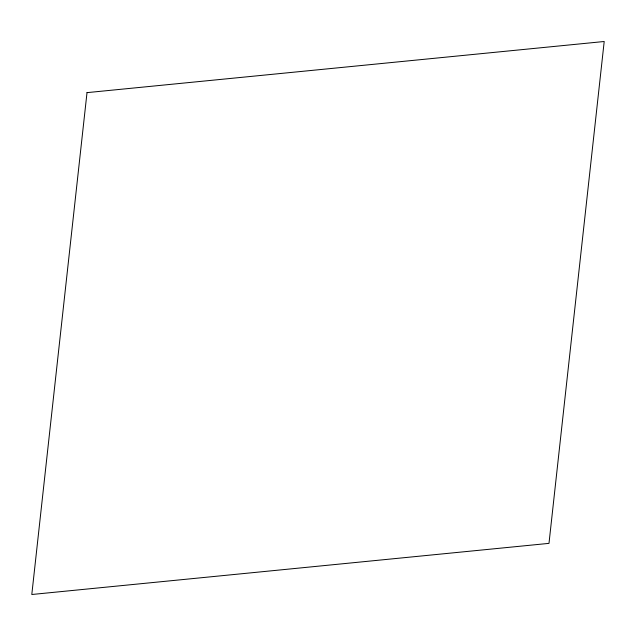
<?xml version="1.0" encoding="UTF-8"?>
<svg xmlns="http://www.w3.org/2000/svg" width="636" height="636" viewBox="0 0 636 636"><rect width="100%" height="100%" fill="white"/><g stroke="black" fill="none" stroke-linecap="round" stroke-linejoin="round"><path stroke-width="0.95" d="M87.013 92.633L31.8 594.501L548.987 543.367L604.2 41.499L87.013 92.633"/></g></svg>
